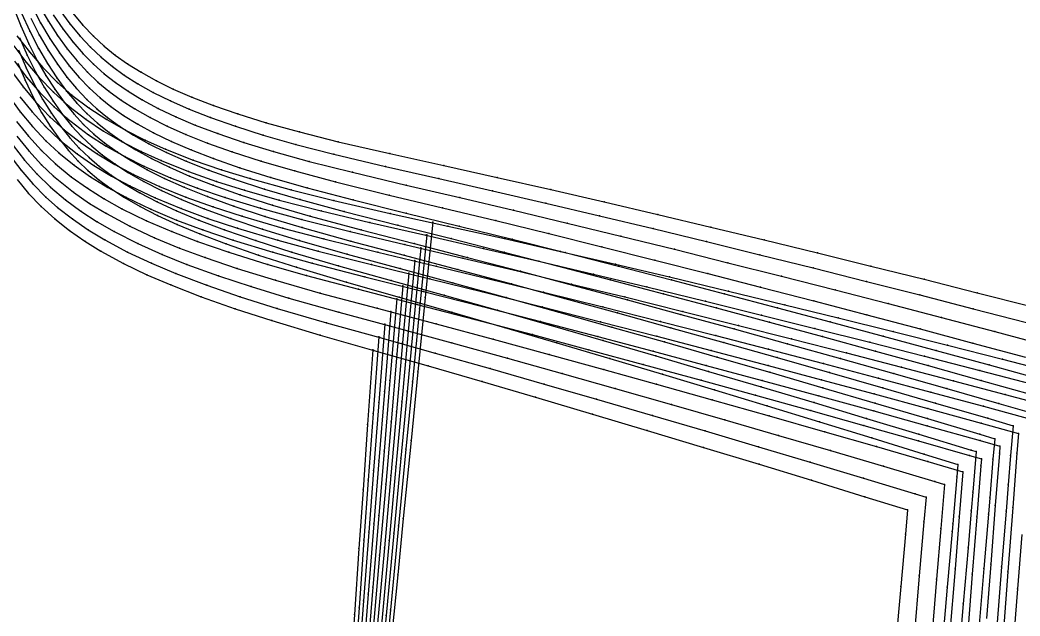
# Model space of a CAD drawing. Extents: x -2408 to 1029, y -526 to 2095.
# Drawn here: x 74.6 to 349.6, y 403.1 to 567 of the extents above; entities that cross this region are included whole.
import ezdxf

# ---------------------------------------------------------------- set-up
doc = ezdxf.new("R2010")
doc.units = 0

# ---------------------------------------------------------------- blocks, each defined once
blk = doc.blocks.new(' -30')
at = {"layer": '1'}
blk.add_lwpolyline([(-346.689194, 94.131463), (-344.700375, 89.417051), (-342.479266, 84.806244), (-340.157858, 80.571181), (-337.810276, 76.793827), (-335.284992, 73.211457), (-332.770756, 70.071375), (-330.092839, 67.134432), (-327.423609, 64.578204), (-324.427648, 62.071417), (-321.140023, 59.652097), (-317.385468, 57.203619), (-313.036759, 54.686399), (-308.291491, 52.237276), (-302.903868, 49.742718), (-296.657703, 47.134884), (-289.397763, 44.384762), (-280.534735, 41.31904), (-270.094326, 37.9894), (-256.303933, 33.89328), (-241.813016, 29.744297), (-227.324884, 25.604588), (-212.881843, 21.424954), (-198.425237, 17.174691), (-183.874553, 12.860242), (-169.434569, 8.554463), (-155.066224, 4.236786), (-140.645513, -0.13327), (-126.198711, -4.543928), (-111.795267, -8.970565), (-97.399398, -13.421808), (-88.141356, -16.297586), (-88.4348, -19.632827), (-89.576979, -32.614682), (-89.762009, -34.717655), (-91.104735, -49.978829), (-92.419985, -64.927735)], dxfattribs=at)
at = {"layer": '14'}
blk.add_lwpolyline([(-346.932749, 62.110837), (-343.728349, 58.294186), (-340.256893, 54.671709), (-336.528481, 51.291077), (-332.521971, 48.123477), (-328.283764, 45.170857), (-323.843345, 42.41814), (-317.659198, 39.032747), (-311.237876, 35.940191), (-304.649272, 33.104733), (-296.284769, 29.867512), (-286.909948, 26.573871), (-276.877036, 23.332868), (-263.532528, 19.336986), (-248.79876, 15.122326), (-233.814479, 10.82606), (-218.955663, 6.515586), (-204.365013, 2.23947), (-188.641266, -2.412398), (-173.620496, -6.895268), (-158.14324, -11.551712), (-142.805386, -16.202107), (-128.392065, -20.604529), (-113.699172, -25.126459), (-101.986914, -28.760262), (-101.987095, -28.762226), (-102.570606, -35.394403), (-103.839776, -49.81956), (-105.270182, -66.077292)], dxfattribs=at)
at = {"layer": '2'}
for p in [(-249.091949, 15.307263), (-88.141356, -16.297586), (-101.986914, -28.760262)]:
    blk.add_point(p, dxfattribs=at)
at = {"layer": '3'}
for p in [(-344.700375, 89.417051), (-342.479266, 84.806244), (-340.157858, 80.571181), (-337.810276, 76.793827), (-335.284992, 73.211457), (-332.770756, 70.071375), (-330.092839, 67.134432), (-327.423609, 64.578204), (-324.427648, 62.071417), (-343.728349, 58.294186), (-321.140023, 59.652097), (-317.385468, 57.203619), (-340.256893, 54.671709), (-313.036759, 54.686399), (-336.528481, 51.291077), (-308.291491, 52.237276), (-302.903868, 49.742718), (-332.521971, 48.123477), (-296.657703, 47.134884), (-328.283764, 45.170857), (-289.397763, 44.384762), (-323.843345, 42.41814), (-280.534735, 41.31904), (-317.659198, 39.032747), (-311.237876, 35.940191), (-270.094326, 37.9894), (-304.649272, 33.104733), (-256.303933, 33.89328), (-296.284769, 29.867512), (-241.813016, 29.744297), (-286.909948, 26.573871), (-227.324884, 25.604588), (-276.877036, 23.332868), (-263.532528, 19.336986), (-212.881843, 21.424954), (-198.425237, 17.174691), (-248.79876, 15.122326), (-183.874553, 12.860242), (-233.814479, 10.82606), (-169.434569, 8.554463), (-218.955663, 6.515586), (-155.066224, 4.236786), (-204.365013, 2.23947), (-188.641266, -2.412398), (-140.645513, -0.13327), (-250.517034, -5.301401), (-126.198711, -4.543928), (-173.620496, -6.895268), (-111.795267, -8.970565), (-158.14324, -11.551712), (-97.399398, -13.421808), (-142.805386, -16.202107), (-128.392065, -20.604529), (-88.4348, -19.632827), (-251.7552, -23.206977), (-113.699172, -25.126459), (-101.987095, -28.762226), (-89.576979, -32.614682), (-102.570606, -35.394403), (-89.762009, -34.717655), (-252.875217, -39.403948), (-103.839776, -49.81956), (-91.104735, -49.978829), (-254.129457, -57.541968)]:
    blk.add_point(p, dxfattribs=at)
at = {"layer": '4'}
for p in [(-101.987095, -28.762226), (-89.576979, -32.614682)]:
    blk.add_point(p, dxfattribs=at)
at = {"layer": '8'}
blk.add_lwpolyline([(-249.091949, 15.307263), (-250.517034, -5.301401), (-251.7552, -23.206977), (-252.875217, -39.403948), (-254.129457, -57.541968), (-255.491074, -77.232818), (-256.933227, -98.088314), (-258.429068, -119.720211), (-259.951754, -141.740336), (-261.474439, -163.760443), (-262.970281, -185.392358), (-264.412433, -206.247836), (-265.77405, -225.938686), (-267.028291, -244.076713), (-268.148308, -260.273691), (-269.386474, -278.179268), (-270.434573, -293.336208), (-270.811558, -298.787918)], dxfattribs=at)
blk = doc.blocks.new(' -31')
at = {"layer": '1'}
blk.add_lwpolyline([(-346.502733, 97.769422), (-344.398006, 92.850309), (-342.200239, 88.341027), (-339.917824, 84.21009), (-337.547293, 80.412807), (-334.990777, 76.797071), (-332.427198, 73.603243), (-329.84217, 70.765068), (-327.103361, 68.131399), (-324.233994, 65.718449), (-320.993117, 63.31719), (-317.328381, 60.911098), (-313.126542, 58.460137), (-308.364337, 55.986844), (-303.07149, 53.527165), (-296.919245, 50.955733), (-289.868552, 48.288784), (-281.27231, 45.327923), (-271.305752, 42.170332), (-258.473846, 38.398356), (-243.983015, 34.33094), (-229.459834, 30.291084), (-214.79712, 26.169848), (-200.303587, 22.024262), (-185.685218, 17.80036), (-171.209652, 13.592721), (-156.725294, 9.350868), (-142.267905, 5.081139), (-127.723742, 0.751691), (-113.284443, -3.578816), (-98.853887, -7.938514), (-84.533204, -12.295759), (-83.086996, -12.737172), (-84.045129, -23.911644), (-84.48555, -29.048142), (-85.353033, -39.165352), (-86.672151, -54.549824), (-87.969285, -69.677935)], dxfattribs=at)
at = {"layer": '14'}
blk.add_lwpolyline([(-348.921728, 68.729945), (-345.867782, 64.73664), (-342.551122, 60.913328), (-338.96131, 57.295663), (-335.752168, 54.458364), (-331.663581, 51.273472), (-327.340052, 48.30966), (-322.811814, 45.551205), (-316.508018, 42.165552), (-309.965754, 39.079783), (-303.256714, 36.256644), (-294.745062, 33.04027), (-285.569932, 29.89167), (-275.368494, 26.673572), (-261.802079, 22.713235), (-247.147746, 18.627522), (-231.915699, 14.368798), (-216.809343, 10.093272), (-201.971794, 5.848821), (-187.54622, 1.683335), (-172.175045, -2.794139), (-157.685526, -7.049333), (-142.999661, -11.394934), (-128.773434, -15.635477), (-114.127781, -20.033836), (-99.87118, -24.352372), (-96.906919, -25.25506), (-96.907082, -25.257027), (-97.490612, -32.062499), (-98.759781, -46.864458), (-100.190187, -63.546873)], dxfattribs=at)
at = {"layer": '2'}
for p in [(-247.440948, 18.812463), (-83.086996, -12.737172), (-96.906919, -25.25506)]:
    blk.add_point(p, dxfattribs=at)
at = {"layer": '3'}
for p in [(-344.398006, 92.850309), (-342.200239, 88.341027), (-339.917824, 84.21009), (-337.547293, 80.412807), (-334.990777, 76.797071), (-332.427198, 73.603243), (-329.84217, 70.765068), (-327.103361, 68.131399), (-345.867782, 64.73664), (-324.233994, 65.718449), (-320.993117, 63.31719), (-342.551122, 60.913328), (-317.328381, 60.911098), (-313.126542, 58.460137), (-338.96131, 57.295663), (-308.364337, 55.986844), (-335.752168, 54.458364), (-303.07149, 53.527165), (-331.663581, 51.273472), (-296.919245, 50.955733), (-327.340052, 48.30966), (-289.868552, 48.288784), (-322.811814, 45.551205), (-281.27231, 45.327923), (-316.508018, 42.165552), (-271.305752, 42.170332), (-309.965754, 39.079783), (-303.256714, 36.256644), (-258.473846, 38.398356), (-294.745062, 33.04027), (-243.983015, 34.33094), (-229.459834, 30.291084), (-285.569932, 29.89167), (-275.368494, 26.673572), (-214.79712, 26.169848), (-261.802079, 22.713235), (-200.303587, 22.024262), (-247.147746, 18.627522), (-185.685218, 17.80036), (-231.915699, 14.368798), (-171.209652, 13.592721), (-216.809343, 10.093272), (-156.725294, 9.350868), (-201.971794, 5.848821), (-142.267905, 5.081139), (-187.54622, 1.683335), (-127.723742, 0.751691), (-248.974359, -2.25617), (-172.175045, -2.794139), (-113.284443, -3.578816), (-157.685526, -7.049333), (-98.853887, -7.938514), (-142.999661, -11.394934), (-84.533204, -12.295759), (-128.773434, -15.635477), (-250.306644, -20.561388), (-114.127781, -20.033836), (-99.87118, -24.352372), (-84.045129, -23.911644), (-96.907082, -25.257027), (-84.48555, -29.048142), (-97.490612, -32.062499), (-251.511798, -37.119862), (-85.353033, -39.165352), (-98.759781, -46.864458), (-86.672151, -54.549824), (-252.861378, -55.662707)]:
    blk.add_point(p, dxfattribs=at)
at = {"layer": '4'}
for p in [(-96.907082, -25.257027), (-84.48555, -29.048142)]:
    blk.add_point(p, dxfattribs=at)
at = {"layer": '8'}
blk.add_lwpolyline([(-247.440948, 18.812463), (-248.974359, -2.25617), (-250.306644, -20.561388), (-251.511798, -37.119862), (-252.861378, -55.662707), (-254.326498, -75.793048), (-255.878275, -97.114022), (-257.487822, -119.228744), (-259.126252, -141.740322), (-260.220324, -156.772558), (-261.305836, -171.687183), (-262.899335, -193.581419), (-264.425436, -214.549616), (-265.855252, -234.194881), (-267.159901, -252.120389), (-268.310493, -267.929205), (-269.555052, -285.029088), (-270.549095, -298.686962), (-270.811558, -302.293129)], dxfattribs=at)
blk = doc.blocks.new(' -32')
at = {"layer": '1'}
blk.add_lwpolyline([(-346.243235, 101.204129), (-344.117199, 96.315201), (-341.860052, 91.753745), (-339.469137, 87.489428), (-337.014184, 83.621651), (-334.43757, 80.035884), (-331.827268, 76.832449), (-329.182381, 73.972747), (-326.388817, 71.329051), (-323.463903, 68.909692), (-320.031095, 66.414816), (-316.229863, 63.975742), (-312.015372, 61.574837), (-307.174391, 59.11769), (-301.653349, 56.614723), (-295.419919, 54.076737), (-288.138266, 51.397726), (-279.420165, 48.476766), (-269.225391, 45.337961), (-256.16816, 41.609574), (-241.542366, 37.615005), (-227.033814, 33.689425), (-212.35428, 29.667757), (-197.875898, 25.629594), (-183.338015, 21.532591), (-168.878781, 17.427253), (-154.31629, 13.256324), (-139.876272, 9.083673), (-125.32583, 4.845842), (-110.903876, 0.611153), (-96.499015, -3.658117), (-82.101447, -7.95839), (-78.031497, -9.179074), (-78.50238, -14.810662), (-79.394584, -25.481079), (-79.764401, -29.903954), (-81.016344, -44.87671), (-82.300844, -60.238827)], dxfattribs=at)
at = {"layer": '14'}
blk.add_lwpolyline([(-348.015802, 71.467831), (-344.864337, 67.460407), (-341.445033, 63.632438), (-337.747437, 60.020562), (-333.6186, 56.536549), (-329.370243, 53.41602), (-324.894483, 50.516782), (-320.222188, 47.822459), (-313.740093, 44.520485), (-307.036644, 41.514879), (-300.185016, 38.766828), (-291.523538, 35.634808), (-282.507163, 32.658355), (-272.151396, 29.507937), (-258.378946, 25.621389), (-244.506407, 21.865357), (-227.329321, 17.187331), (-212.016326, 12.957372), (-196.992248, 8.758548), (-182.401975, 4.638916), (-166.875569, 0.212875), (-152.262346, -3.99015), (-137.47972, -8.277221), (-123.198532, -12.452192), (-108.564632, -16.765432), (-94.517153, -20.944916), (-91.826916, -21.749861), (-91.827078, -21.751828), (-92.841531, -33.884253), (-94.006032, -47.811222), (-95.516425, -65.874928)], dxfattribs=at)
at = {"layer": '2'}
for p in [(-245.789948, 22.317662), (-78.031497, -9.179074), (-91.826916, -21.749861)]:
    blk.add_point(p, dxfattribs=at)
at = {"layer": '3'}
for p in [(-344.117199, 96.315201), (-341.860052, 91.753745), (-339.469137, 87.489428), (-337.014184, 83.621651), (-334.43757, 80.035884), (-331.827268, 76.832449), (-329.182381, 73.972747), (-326.388817, 71.329051), (-323.463903, 68.909692), (-344.864337, 67.460407), (-320.031095, 66.414816), (-341.445033, 63.632438), (-316.229863, 63.975742), (-312.015372, 61.574837), (-337.747437, 60.020562), (-307.174391, 59.11769), (-333.6186, 56.536549), (-301.653349, 56.614723), (-329.370243, 53.41602), (-295.419919, 54.076737), (-324.894483, 50.516782), (-288.138266, 51.397726), (-320.222188, 47.822459), (-279.420165, 48.476766), (-313.740093, 44.520485), (-269.225391, 45.337961), (-307.036644, 41.514879), (-256.16816, 41.609574), (-300.185016, 38.766828), (-241.542366, 37.615005), (-291.523538, 35.634808), (-227.033814, 33.689425), (-282.507163, 32.658355), (-272.151396, 29.507937), (-212.35428, 29.667757), (-258.378946, 25.621389), (-197.875898, 25.629594), (-244.506407, 21.865357), (-183.338015, 21.532591), (-227.329321, 17.187331), (-168.878781, 17.427253), (-212.016326, 12.957372), (-154.31629, 13.256324), (-196.992248, 8.758548), (-139.876272, 9.083673), (-182.401975, 4.638916), (-125.32583, 4.845842), (-247.431685, 0.789055), (-166.875569, 0.212875), (-110.903876, 0.611153), (-152.262346, -3.99015), (-96.499015, -3.658117), (-82.101447, -7.95839), (-137.47972, -8.277221), (-123.198532, -12.452192), (-78.50238, -14.810662), (-248.858088, -17.915799), (-108.564632, -16.765432), (-94.517153, -20.944916), (-91.827078, -21.751828), (-79.394584, -25.481079), (-79.764401, -29.903954), (-250.148379, -34.835779), (-92.841531, -33.884253), (-81.016344, -44.87671), (-94.006032, -47.811222), (-251.5933, -53.783461)]:
    blk.add_point(p, dxfattribs=at)
at = {"layer": '4'}
for p in [(-91.827078, -21.751828), (-79.394584, -25.481079)]:
    blk.add_point(p, dxfattribs=at)
at = {"layer": '8'}
blk.add_lwpolyline([(-245.789948, 22.317662), (-247.431685, 0.789055), (-248.858088, -17.915799), (-250.148379, -34.835779), (-251.5933, -53.783461), (-253.161923, -74.35329), (-254.823324, -96.139745), (-256.546576, -118.737277), (-257.7145, -134.052625), (-258.887006, -149.428053), (-260.054931, -164.7434), (-261.20911, -179.878509), (-262.340382, -194.713218), (-263.974293, -216.139193), (-265.505117, -236.213355), (-266.901932, -254.530213), (-268.133807, -270.684167), (-269.466287, -288.157381), (-270.530553, -302.113426), (-270.811558, -305.798321)], dxfattribs=at)
blk = doc.blocks.new(' -33')
at = {"layer": '1'}
blk.add_lwpolyline([(-348.038212, 109.921474), (-345.886914, 104.416204), (-343.685288, 99.464104), (-341.370615, 94.88312), (-338.997886, 90.732213), (-336.547851, 86.930032), (-333.941023, 83.348583), (-331.316687, 80.163987), (-328.62404, 77.282708), (-325.782373, 74.621467), (-322.855387, 72.224611), (-319.350102, 69.704192), (-315.405646, 67.207286), (-311.127886, 64.809073), (-306.352915, 62.423165), (-300.934149, 60.001118), (-294.560091, 57.443663), (-287.280275, 54.810277), (-278.653701, 51.97534), (-268.52378, 48.927502), (-255.097874, 45.190752), (-240.402587, 41.264643), (-225.690178, 37.359074), (-210.966546, 33.411282), (-196.277386, 29.415283), (-181.765565, 25.422611), (-167.097899, 21.349489), (-152.534915, 17.272514), (-137.884455, 13.137639), (-123.434689, 9.023382), (-108.803397, 4.821251), (-94.335764, 0.633618), (-79.912132, -3.565036), (-72.972422, -5.592347), (-73.642453, -13.804576), (-74.301767, -21.885448), (-74.894288, -29.14766), (-76.143204, -44.454995), (-77.389806, -59.733966)], dxfattribs=at)
at = {"layer": '14'}
blk.add_lwpolyline([(-346.969071, 74.040017), (-343.700395, 70.017847), (-340.157052, 66.187131), (-336.884935, 63.077274), (-331.391649, 58.621447), (-326.973651, 55.560766), (-322.335469, 52.722167), (-315.863632, 49.253399), (-309.132128, 46.108799), (-302.216245, 43.247991), (-295.191263, 40.630598), (-286.41091, 37.653309), (-275.859357, 34.386529), (-263.589266, 30.898786), (-247.844624, 26.691868), (-231.606976, 22.389242), (-215.964985, 18.185403), (-200.561603, 13.994565), (-185.540889, 9.863546), (-171.046884, 5.839156), (-155.735381, 1.549612), (-140.084991, -2.873449), (-124.736267, -7.248147), (-110.524373, -11.331748), (-96.436078, -15.413719), (-86.746922, -18.244661), (-86.747074, -18.24663), (-87.761537, -30.680289), (-88.926038, -44.952981), (-90.436432, -63.465113)], dxfattribs=at)
at = {"layer": '2'}
for p in [(-244.138947, 25.822864), (-72.972422, -5.592347), (-86.746922, -18.244661)]:
    blk.add_point(p, dxfattribs=at)
at = {"layer": '3'}
for p in [(-345.886914, 104.416204), (-343.685288, 99.464104), (-341.370615, 94.88312), (-338.997886, 90.732213), (-336.547851, 86.930032), (-333.941023, 83.348583), (-331.316687, 80.163987), (-328.62404, 77.282708), (-325.782373, 74.621467), (-322.855387, 72.224611), (-343.700395, 70.017847), (-319.350102, 69.704192), (-340.157052, 66.187131), (-315.405646, 67.207286), (-311.127886, 64.809073), (-336.884935, 63.077274), (-306.352915, 62.423165), (-331.391649, 58.621447), (-300.934149, 60.001118), (-326.973651, 55.560766), (-294.560091, 57.443663), (-322.335469, 52.722167), (-287.280275, 54.810277), (-278.653701, 51.97534), (-315.863632, 49.253399), (-268.52378, 48.927502), (-309.132128, 46.108799), (-255.097874, 45.190752), (-302.216245, 43.247991), (-240.402587, 41.264643), (-295.191263, 40.630598), (-286.41091, 37.653309), (-225.690178, 37.359074), (-275.859357, 34.386529), (-210.966546, 33.411282), (-263.589266, 30.898786), (-196.277386, 29.415283), (-247.844624, 26.691868), (-181.765565, 25.422611), (-231.606976, 22.389242), (-167.097899, 21.349489), (-215.964985, 18.185403), (-152.534915, 17.272514), (-200.561603, 13.994565), (-137.884455, 13.137639), (-185.540889, 9.863546), (-123.434689, 9.023382), (-171.046884, 5.839156), (-245.889011, 3.834284), (-108.803397, 4.821251), (-155.735381, 1.549612), (-94.335764, 0.633618), (-140.084991, -2.873449), (-79.912132, -3.565036), (-124.736267, -7.248147), (-110.524373, -11.331748), (-247.409532, -15.270209), (-96.436078, -15.413719), (-73.642453, -13.804576), (-86.747074, -18.24663), (-74.301767, -21.885448), (-74.894288, -29.14766), (-248.784961, -32.551696), (-87.761537, -30.680289), (-88.926038, -44.952981), (-76.143204, -44.454995), (-250.325221, -51.904208)]:
    blk.add_point(p, dxfattribs=at)
at = {"layer": '4'}
for p in [(-86.747074, -18.24663), (-74.301767, -21.885448)]:
    blk.add_point(p, dxfattribs=at)
at = {"layer": '8'}
blk.add_lwpolyline([(-244.138947, 25.822864), (-245.889011, 3.834284), (-247.409532, -15.270209), (-248.784961, -32.551696), (-250.325221, -51.904208), (-251.997346, -72.913517), (-253.768371, -95.165453), (-254.987718, -110.485866), (-256.226601, -126.051733), (-257.475252, -141.740326), (-258.723902, -157.42892), (-259.962785, -172.994787), (-261.182132, -188.3152), (-262.372177, -203.26745), (-264.080931, -224.736985), (-265.668809, -244.687776), (-267.102846, -262.705647), (-268.350071, -278.376337), (-269.665469, -294.903566), (-270.811558, -309.303532)], dxfattribs=at)
blk = doc.blocks.new(' -34')
at = {"layer": '1'}
for points in [[(-345.650924, 107.910726), (-343.380868, 102.878744), (-341.008348, 98.251273), (-338.538317, 93.994399), (-335.984893, 90.097617), (-333.282861, 86.453698), (-330.499376, 83.149176), (-327.713322, 80.243512), (-324.774262, 77.567901), (-321.702314, 75.127813), (-318.274124, 72.730557), (-314.289165, 70.268748), (-309.906378, 67.871087), (-305.027754, 65.493907), (-299.484168, 63.080542), (-292.995717, 60.548383), (-285.555726, 57.934302), (-276.618749, 55.081393), (-266.27483, 52.059859), (-252.31677, 48.285603), (-237.741809, 44.4966), (-222.983528, 40.684991), (-208.46892, 36.885502), (-193.737045, 32.967714), (-179.020902, 29.009304), (-164.310261, 25.014045), (-149.703465, 21.011055), (-135.010578, 16.950612), (-120.449492, 12.894544), (-105.774553, 8.769858), (-91.232749, 4.641605), (-76.868019, 0.532126), (-67.915287, -2.042958)], [(-70.578881, -35.480094), (-71.772223, -50.460561), (-72.976516, -65.578514)]]:
    blk.add_lwpolyline(points, dxfattribs=at)
at = {"layer": '14'}
blk.add_lwpolyline([(-347.04109, 78.090357), (-343.755186, 73.997521), (-340.192212, 70.094188), (-336.341587, 66.419344), (-332.005804, 62.85593), (-327.584224, 59.703562), (-322.928981, 56.784999), (-318.072587, 54.082525), (-311.34074, 50.784775), (-304.38623, 47.797739), (-297.28617, 45.079452), (-288.711379, 42.122635), (-277.974996, 38.76977), (-267.27806, 35.715388), (-253.052504, 31.936357), (-236.864136, 27.768375), (-220.914293, 23.612125), (-205.139865, 19.443975), (-189.685352, 15.310336), (-174.695303, 11.257632), (-158.760181, 6.905999), (-143.775119, 2.775258), (-128.625429, -1.437448), (-113.993193, -5.540853), (-98.991595, -9.784448), (-84.916995, -13.80505), (-81.666918, -14.739461), (-81.66707, -14.741431), (-81.817705, -16.632351), (-82.936447, -30.676345), (-84.193908, -46.461724), (-85.356426, -61.055266)], dxfattribs=at)
at = {"layer": '2'}
for p in [(-242.487946, 29.328063), (-81.666918, -14.739461)]:
    blk.add_point(p, dxfattribs=at)
at = {"layer": '3'}
for p in [(-343.380868, 102.878744), (-341.008348, 98.251273), (-338.538317, 93.994399), (-335.984893, 90.097617), (-333.282861, 86.453698), (-330.499376, 83.149176), (-327.713322, 80.243512), (-324.774262, 77.567901), (-321.702314, 75.127813), (-343.755186, 73.997521), (-318.274124, 72.730557), (-340.192212, 70.094188), (-314.289165, 70.268748), (-336.341587, 66.419344), (-309.906378, 67.871087), (-305.027754, 65.493907), (-332.005804, 62.85593), (-299.484168, 63.080542), (-292.995717, 60.548383), (-327.584224, 59.703562), (-285.555726, 57.934302), (-322.928981, 56.784999), (-276.618749, 55.081393), (-318.072587, 54.082525), (-311.34074, 50.784775), (-266.27483, 52.059859), (-304.38623, 47.797739), (-252.31677, 48.285603), (-297.28617, 45.079452), (-237.741809, 44.4966), (-288.711379, 42.122635), (-277.974996, 38.76977), (-222.983528, 40.684991), (-208.46892, 36.885502), (-267.27806, 35.715388), (-253.052504, 31.936357), (-193.737045, 32.967714), (-236.864136, 27.768375), (-179.020902, 29.009304), (-164.310261, 25.014045), (-220.914293, 23.612125), (-205.139865, 19.443975), (-149.703465, 21.011055), (-135.010578, 16.950612), (-189.685352, 15.310336), (-174.695303, 11.257632), (-120.449492, 12.894544), (-105.774553, 8.769858), (-244.346337, 6.879511), (-158.760181, 6.905999), (-143.775119, 2.775258), (-91.232749, 4.641605), (-76.868019, 0.532126), (-128.625429, -1.437448), (-113.993193, -5.540853), (-98.991595, -9.784448), (-245.960977, -12.624626), (-84.916995, -13.80505), (-81.66707, -14.741431), (-81.817705, -16.632351), (-247.421543, -30.267621), (-82.936447, -30.676345), (-84.193908, -46.461724), (-249.057143, -50.024955), (-71.772223, -50.460561)]:
    blk.add_point(p, dxfattribs=at)
at = {"layer": '4'}
blk.add_point((-81.66707, -14.741431), dxfattribs=at)
at = {"layer": '8'}
blk.add_lwpolyline([(-242.487946, 29.328063), (-244.346337, 6.879511), (-245.960977, -12.624626), (-247.421543, -30.267621), (-249.057143, -50.024955), (-250.83277, -71.473753), (-252.71342, -94.191172), (-254.008244, -109.832075), (-255.323811, -125.723547), (-256.649752, -141.740332), (-257.975693, -157.757118), (-259.29126, -173.64859), (-260.586084, -189.289493), (-261.84979, -204.554513), (-263.072007, -219.318355), (-264.80485, -240.25033), (-266.385993, -259.349846), (-267.780435, -276.194096), (-268.953167, -290.36018), (-270.11142, -304.351371), (-270.811558, -312.808723)], dxfattribs=at)
blk = doc.blocks.new(' -35')
at = {"layer": '1'}
blk.add_lwpolyline([(-343.158275, 106.454284), (-340.793218, 101.884525), (-338.358351, 97.706012), (-335.808751, 93.818606), (-333.194435, 90.280002), (-330.55343, 87.108852), (-327.745375, 84.131009), (-324.975724, 81.551862), (-322.015436, 79.13469), (-318.717362, 76.765161), (-314.916579, 74.351986), (-310.668805, 71.96437), (-305.821035, 69.546173), (-300.430838, 67.152381), (-294.211891, 64.68394), (-287.208173, 62.185684), (-278.888402, 59.49868), (-269.051355, 56.600788), (-256.92309, 53.315789), (-242.223637, 49.550808), (-227.555304, 45.85832), (-212.968094, 42.160316), (-198.32121, 38.381727), (-183.730328, 34.565481), (-169.106598, 30.6989), (-154.573557, 26.81862), (-139.968004, 22.883812), (-125.387183, 18.92225), (-110.799026, 14.923418), (-96.344644, 10.920869), (-81.752046, 6.842978), (-67.285735, 2.772112)], dxfattribs=at)
at = {"layer": '14'}
blk.add_lwpolyline([(-349.192997, 85.038569), (-346.072297, 80.771819), (-342.679297, 76.665361), (-339.00336, 72.759293), (-335.437443, 69.442327), (-331.201454, 66.018252), (-326.695625, 62.852454), (-321.953247, 59.926538), (-317.007616, 57.222113), (-310.154819, 53.928967), (-303.078807, 50.953299), (-295.858496, 48.251511), (-287.485178, 45.428379), (-276.5775, 42.098878), (-265.711902, 39.073042), (-251.264076, 35.33505), (-235.130312, 31.287493), (-218.932352, 27.170162), (-202.910729, 23.036436), (-187.210452, 18.93242), (-171.976544, 14.90422), (-157.353979, 10.99793), (-142.000095, 6.856674), (-126.426732, 2.616346), (-111.311847, -1.537025), (-96.596089, -5.617608), (-82.062385, -9.688133), (-76.586919, -11.234261), (-76.587071, -11.236234), (-76.737706, -13.17192), (-77.85645, -27.548072), (-79.11391, -43.706769), (-80.27643, -58.64546)], dxfattribs=at)
at = {"layer": '2'}
for p in [(-240.836945, 32.833264), (-76.586919, -11.234261)]:
    blk.add_point(p, dxfattribs=at)
at = {"layer": '3'}
for p in [(-340.793218, 101.884525), (-338.358351, 97.706012), (-335.808751, 93.818606), (-333.194435, 90.280002), (-330.55343, 87.108852), (-327.745375, 84.131009), (-346.072297, 80.771819), (-324.975724, 81.551862), (-322.015436, 79.13469), (-342.679297, 76.665361), (-318.717362, 76.765161), (-314.916579, 74.351986), (-339.00336, 72.759293), (-310.668805, 71.96437), (-335.437443, 69.442327), (-305.821035, 69.546173), (-331.201454, 66.018252), (-300.430838, 67.152381), (-294.211891, 64.68394), (-326.695625, 62.852454), (-287.208173, 62.185684), (-321.953247, 59.926538), (-278.888402, 59.49868), (-317.007616, 57.222113), (-269.051355, 56.600788), (-310.154819, 53.928967), (-256.92309, 53.315789), (-303.078807, 50.953299), (-242.223637, 49.550808), (-295.858496, 48.251511), (-287.485178, 45.428379), (-227.555304, 45.85832), (-276.5775, 42.098878), (-212.968094, 42.160316), (-265.711902, 39.073042), (-198.32121, 38.381727), (-251.264076, 35.33505), (-183.730328, 34.565481), (-235.130312, 31.287493), (-169.106598, 30.6989), (-218.932352, 27.170162), (-154.573557, 26.81862), (-202.910729, 23.036436), (-139.968004, 22.883812), (-187.210452, 18.93242), (-125.387183, 18.92225), (-242.44851, 14.061596), (-171.976544, 14.90422), (-110.799026, 14.923418), (-157.353979, 10.99793), (-96.344644, 10.920869), (-142.000095, 6.856674), (-81.752046, 6.842978), (-126.426732, 2.616346), (-111.311847, -1.537025), (-244.044753, -4.531601), (-96.596089, -5.617608), (-82.062385, -9.688133), (-76.737706, -13.17192), (-76.587071, -11.236234), (-245.520477, -21.720981), (-77.85645, -27.548072), (-247.193789, -41.211876), (-79.11391, -43.706769)]:
    blk.add_point(p, dxfattribs=at)
at = {"layer": '4'}
blk.add_point((-76.587071, -11.236234), dxfattribs=at)
at = {"layer": '8'}
blk.add_lwpolyline([(-240.836945, 32.833264), (-242.44851, 14.061596), (-244.044753, -4.531601), (-245.520477, -21.720981), (-247.193789, -41.211876), (-249.027639, -62.572738), (-250.984981, -85.37205), (-252.340186, -101.157612), (-253.722836, -117.262846), (-255.121949, -133.559853), (-256.526553, -149.92081), (-257.925666, -166.217818), (-259.308315, -182.323052), (-260.663519, -198.108596), (-261.980308, -213.446678), (-263.247697, -228.209348), (-265.032149, -248.994827), (-266.643717, -267.766516), (-268.045345, -284.092825), (-269.523585, -301.311504), (-270.725571, -315.31235), (-270.811558, -316.313934)], dxfattribs=at)
blk = doc.blocks.new(' -36')
at = {"layer": '1'}
blk.add_lwpolyline([(-342.860487, 109.878447), (-340.430182, 105.24232), (-337.887887, 100.944687), (-335.254854, 96.994944), (-332.566058, 93.41766), (-329.841287, 90.205706), (-326.953292, 87.203462), (-324.093569, 84.598898), (-321.115266, 82.220718), (-317.611981, 79.762494), (-313.734779, 77.364058), (-309.41056, 74.99608), (-304.467502, 72.594162), (-299.03874, 70.245934), (-292.86608, 67.856535), (-285.65001, 65.348108), (-277.080735, 62.65591), (-267.130788, 59.809434), (-254.496946, 56.489606), (-239.931866, 52.862482), (-225.334031, 49.284329), (-210.737095, 45.671417), (-196.162315, 41.996866), (-181.488905, 38.244966), (-166.937068, 34.481712), (-152.306691, 30.659182), (-137.773172, 26.825451), (-123.241089, 22.956723), (-108.725388, 19.056151), (-94.088406, 15.084067), (-79.591954, 11.112604), (-65.104042, 7.109947)], dxfattribs=at)
at = {"layer": '14'}
blk.add_lwpolyline([(-346.197911, 84.873869), (-342.791089, 80.694094), (-339.099067, 76.712056), (-335.11118, 72.968997), (-330.396833, 69.180954), (-325.806533, 66.002149), (-320.976825, 63.069347), (-315.941796, 60.363474), (-308.967903, 57.075647), (-301.770293, 54.112069), (-294.429749, 51.427512), (-286.258987, 48.734133), (-275.179786, 45.428983), (-264.145379, 42.432679), (-249.475119, 38.736865), (-233.396428, 34.806905), (-218.771531, 31.184066), (-202.475857, 27.08508), (-186.486874, 23.005595), (-170.950133, 18.991491), (-156.011115, 15.088627), (-140.29027, 10.938382), (-125.686618, 7.045023), (-111.151204, 3.13413), (-96.390526, -0.874408), (-81.735465, -4.894352), (-71.506915, -7.729061), (-71.507068, -7.731034), (-71.91676, -13.117361), (-73.056221, -28.098031), (-74.402316, -45.795346), (-75.619963, -61.803946)], dxfattribs=at)
at = {"layer": '2'}
for p in [(-239.185944, 36.338463), (-71.506915, -7.729061)]:
    blk.add_point(p, dxfattribs=at)
at = {"layer": '3'}
for p in [(-340.430182, 105.24232), (-337.887887, 100.944687), (-335.254854, 96.994944), (-332.566058, 93.41766), (-329.841287, 90.205706), (-326.953292, 87.203462), (-324.093569, 84.598898), (-342.791089, 80.694094), (-321.115266, 82.220718), (-317.611981, 79.762494), (-313.734779, 77.364058), (-339.099067, 76.712056), (-309.41056, 74.99608), (-335.11118, 72.968997), (-304.467502, 72.594162), (-330.396833, 69.180954), (-299.03874, 70.245934), (-292.86608, 67.856535), (-325.806533, 66.002149), (-285.65001, 65.348108), (-320.976825, 63.069347), (-277.080735, 62.65591), (-315.941796, 60.363474), (-267.130788, 59.809434), (-308.967903, 57.075647), (-254.496946, 56.489606), (-301.770293, 54.112069), (-239.931866, 52.862482), (-294.429749, 51.427512), (-286.258987, 48.734133), (-225.334031, 49.284329), (-275.179786, 45.428983), (-210.737095, 45.671417), (-264.145379, 42.432679), (-196.162315, 41.996866), (-249.475119, 38.736865), (-181.488905, 38.244966), (-233.396428, 34.806905), (-166.937068, 34.481712), (-218.771531, 31.184066), (-152.306691, 30.659182), (-202.475857, 27.08508), (-137.773172, 26.825451), (-186.486874, 23.005595), (-123.241089, 22.956723), (-240.886274, 17.189884), (-170.950133, 18.991491), (-108.725388, 19.056151), (-156.011115, 15.088627), (-94.088406, 15.084067), (-79.591954, 11.112604), (-140.29027, 10.938382), (-125.686618, 7.045023), (-111.151204, 3.13413), (-242.570439, -1.77664), (-96.390526, -0.874408), (-81.735465, -4.894352), (-71.507068, -7.731034), (-71.91676, -13.117361), (-244.127446, -19.311158), (-73.056221, -28.098031), (-245.892923, -39.193402), (-74.402316, -45.795346)]:
    blk.add_point(p, dxfattribs=at)
at = {"layer": '4'}
blk.add_point((-71.507068, -7.731034), dxfattribs=at)
at = {"layer": '8'}
blk.add_lwpolyline([(-239.185944, 36.338463), (-240.886274, 17.189884), (-242.570439, -1.77664), (-244.127446, -19.311158), (-245.892923, -39.193402), (-247.827782, -60.983167), (-249.192486, -76.352029), (-250.603517, -92.242608), (-252.049292, -108.524472), (-253.51823, -125.067175), (-254.99875, -141.740326), (-256.479271, -158.413477), (-257.94821, -174.956199), (-259.393985, -191.238064), (-260.805016, -207.128642), (-262.169719, -222.497487), (-263.476516, -237.214223), (-265.302798, -257.781224), (-266.933636, -276.147211), (-268.329949, -291.872041), (-269.759317, -307.96913), (-270.811558, -319.819126)], dxfattribs=at)
blk = doc.blocks.new(' -37')
at = {"layer": '1'}
blk.add_lwpolyline([(-340.896814, 110.097379), (-338.406639, 105.770072), (-335.794222, 101.729628), (-333.109007, 98.037618), (-330.408668, 94.738505), (-327.537753, 91.634749), (-324.693931, 88.92924), (-321.658172, 86.401123), (-318.260182, 83.928605), (-314.568479, 81.56305), (-310.290499, 79.141885), (-305.655773, 76.818247), (-300.458629, 74.498825), (-294.557232, 72.149041), (-287.734739, 69.717496), (-279.740091, 67.153206), (-270.551652, 64.478663), (-259.300503, 61.48948), (-244.530096, 57.836172), (-229.941599, 54.343654), (-215.260782, 50.823853), (-200.68768, 47.265406), (-186.072197, 43.637074), (-171.524893, 39.975202), (-156.957783, 36.266756), (-142.429227, 32.531155), (-127.74954, 28.718649), (-113.239329, 24.912365), (-98.558163, 21.023421), (-84.067001, 17.145283), (-69.550435, 13.216191)], dxfattribs=at)
at = {"layer": '14'}
blk.add_lwpolyline([(-348.4769, 91.936871), (-345.244012, 87.576971), (-341.730837, 83.383314), (-337.926692, 79.398299), (-333.989939, 75.807388), (-329.592009, 72.34402), (-324.917023, 69.152627), (-319.999819, 66.213413), (-314.875239, 63.506587), (-307.780105, 60.224775), (-300.460839, 57.274007), (-293.000034, 54.607372), (-285.032808, 52.039882), (-273.781931, 48.760067), (-262.578552, 45.794245), (-247.685713, 42.14172), (-231.662537, 38.326615), (-216.816904, 34.739688), (-202.099451, 31.127804), (-185.823284, 27.074584), (-169.985221, 23.076123), (-154.731302, 19.178131), (-140.207566, 15.426318), (-125.104096, 11.484677), (-109.978789, 7.497321), (-95.561064, 3.658999), (-81.108726, -0.227481), (-66.426916, -4.223861)], dxfattribs=at)
at = {"layer": '2'}
blk.add_point((-237.534943, 39.843662), dxfattribs=at)
at = {"layer": '3'}
for p in [(-338.406639, 105.770072), (-335.794222, 101.729628), (-333.109007, 98.037618), (-330.408668, 94.738505), (-327.537753, 91.634749), (-324.693931, 88.92924), (-345.244012, 87.576971), (-321.658172, 86.401123), (-341.730837, 83.383314), (-318.260182, 83.928605), (-314.568479, 81.56305), (-337.926692, 79.398299), (-310.290499, 79.141885), (-333.989939, 75.807388), (-305.655773, 76.818247), (-300.458629, 74.498825), (-329.592009, 72.34402), (-294.557232, 72.149041), (-324.917023, 69.152627), (-287.734739, 69.717496), (-319.999819, 66.213413), (-279.740091, 67.153206), (-314.875239, 63.506587), (-270.551652, 64.478663), (-259.300503, 61.48948), (-307.780105, 60.224775), (-244.530096, 57.836172), (-300.460839, 57.274007), (-293.000034, 54.607372), (-229.941599, 54.343654), (-285.032808, 52.039882), (-215.260782, 50.823853), (-273.781931, 48.760067), (-200.68768, 47.265406), (-262.578552, 45.794245), (-247.685713, 42.14172), (-186.072197, 43.637074), (-171.524893, 39.975202), (-231.662537, 38.326615), (-156.957783, 36.266756), (-216.816904, 34.739688), (-202.099451, 31.127804), (-142.429227, 32.531155), (-127.74954, 28.718649), (-185.823284, 27.074584), (-113.239329, 24.912365), (-169.985221, 23.076123), (-239.324038, 20.318172), (-98.558163, 21.023421), (-154.731302, 19.178131), (-84.067001, 17.145283), (-140.207566, 15.426318), (-125.104096, 11.484677), (-109.978789, 7.497321), (-95.561064, 3.658999), (-241.096123, 0.978325), (-81.108726, -0.227481), (-242.734414, -16.90134), (-244.592057, -37.174927)]:
    blk.add_point(p, dxfattribs=at)
at = {"layer": '8'}
blk.add_lwpolyline([(-237.534943, 39.843662), (-239.324038, 20.318172), (-241.096123, 0.978325), (-242.734414, -16.90134), (-244.592057, -37.174927), (-246.627924, -59.393589), (-248.063873, -75.06497), (-249.548565, -91.268317), (-251.069817, -107.870671), (-252.61544, -124.738998), (-254.173251, -141.74034), (-255.731061, -158.741664), (-257.276686, -175.610009), (-258.797936, -192.212344), (-260.282628, -208.415692), (-261.718578, -224.087089), (-263.093594, -239.093472), (-265.015213, -260.06528), (-266.731193, -278.792807), (-268.200398, -294.827138), (-269.704386, -311.241078), (-270.811558, -323.324318)], dxfattribs=at)
blk = doc.blocks.new(' -38')
at = {"layer": '1'}
blk.add_lwpolyline([(-336.965052, 107.452326), (-334.328306, 103.603195), (-331.539488, 99.982217), (-328.704624, 96.720709), (-325.894622, 93.860514), (-322.945628, 91.219404), (-319.841406, 88.788064), (-316.355064, 86.389407), (-312.529014, 84.064497), (-308.090701, 81.678285), (-303.274358, 79.383775), (-297.904159, 77.104972), (-291.668799, 74.744396), (-284.550266, 72.329073), (-276.389334, 69.83475), (-266.554078, 67.107826), (-254.664702, 64.092664), (-239.873245, 60.58421), (-225.145564, 57.15018), (-210.351778, 53.668452), (-195.629429, 50.143338), (-180.861923, 46.547666), (-166.125677, 42.911833), (-151.379814, 39.229606), (-136.625186, 35.501857), (-121.89897, 31.741564), (-107.325021, 27.984244), (-92.617723, 24.150712), (-78.011403, 20.295845), (-63.354442, 16.388885)], dxfattribs=at)
at = {"layer": '14'}
blk.add_lwpolyline([(-347.614902, 94.669743), (-344.280824, 90.287566), (-340.660747, 86.081563), (-336.743978, 82.0953), (-333.266174, 78.989909), (-327.229736, 74.409617), (-322.384239, 71.29446), (-317.305607, 68.430859), (-312.029459, 65.798309), (-304.748918, 62.612215), (-297.264989, 59.751816), (-289.662133, 57.168516), (-279.992336, 54.218794), (-268.588333, 51.083989), (-255.338544, 47.775452), (-240.233964, 44.238058), (-224.27004, 40.520666), (-209.239946, 36.955451), (-194.377554, 33.372891), (-179.785813, 29.805027), (-163.821793, 25.848637), (-148.477191, 21.997016), (-133.898604, 18.295788), (-118.776842, 14.415176), (-103.684148, 10.50068), (-89.366108, 6.748489), (-75.134377, 2.979116), (-61.346917, -0.718661)], dxfattribs=at)
at = {"layer": '2'}
blk.add_point((-235.883961, 43.348861), dxfattribs=at)
at = {"layer": '3'}
for p in [(-334.328306, 103.603195), (-331.539488, 99.982217), (-328.704624, 96.720709), (-325.894622, 93.860514), (-322.945628, 91.219404), (-344.280824, 90.287566), (-319.841406, 88.788064), (-340.660747, 86.081563), (-316.355064, 86.389407), (-312.529014, 84.064497), (-336.743978, 82.0953), (-308.090701, 81.678285), (-333.266174, 78.989909), (-303.274358, 79.383775), (-297.904159, 77.104972), (-327.229736, 74.409617), (-291.668799, 74.744396), (-284.550266, 72.329073), (-322.384239, 71.29446), (-276.389334, 69.83475), (-317.305607, 68.430859), (-266.554078, 67.107826), (-312.029459, 65.798309), (-254.664702, 64.092664), (-304.748918, 62.612215), (-239.873245, 60.58421), (-297.264989, 59.751816), (-289.662133, 57.168516), (-225.145564, 57.15018), (-279.992336, 54.218794), (-210.351778, 53.668452), (-268.588333, 51.083989), (-195.629429, 50.143338), (-255.338544, 47.775452), (-240.233964, 44.238058), (-180.861923, 46.547666), (-166.125677, 42.911833), (-224.27004, 40.520666), (-151.379814, 39.229606), (-209.239946, 36.955451), (-194.377554, 33.372891), (-136.625186, 35.501857), (-121.89897, 31.741564), (-179.785813, 29.805027), (-107.325021, 27.984244), (-163.821793, 25.848637), (-237.76182, 23.446463), (-92.617723, 24.150712), (-148.477191, 21.997016), (-78.011403, 20.295845), (-133.898604, 18.295788), (-118.776842, 14.415176), (-103.684148, 10.50068), (-89.366108, 6.748489), (-239.621825, 3.733288), (-75.134377, 2.979116), (-241.341398, -14.491513), (-243.291205, -35.156448), (-245.42808, -57.804012)]:
    blk.add_point(p, dxfattribs=at)
at = {"layer": '8'}
blk.add_lwpolyline([(-235.883961, 43.348861), (-237.76182, 23.446463), (-239.621825, 3.733288), (-241.341398, -14.491513), (-243.291205, -35.156448), (-245.42808, -57.804012), (-246.935271, -73.777896), (-248.493625, -90.294034), (-250.090352, -107.216863), (-251.71266, -124.410817), (-253.347759, -141.740336), (-254.982859, -159.069854), (-256.605167, -176.263809), (-258.201892, -193.186618), (-259.760248, -209.702775), (-261.267437, -225.676642), (-262.710675, -240.972727), (-264.727634, -262.349369), (-266.528748, -281.438381), (-268.070848, -297.782258), (-269.649455, -314.513036), (-270.811558, -326.829529)], dxfattribs=at)
blk = doc.blocks.new(' -39')
at = {"layer": '1'}
blk.add_lwpolyline([(-335.145837, 108.697309), (-332.36415, 104.925296), (-329.546503, 101.530256), (-326.733936, 98.522654), (-323.776789, 95.730468), (-320.691905, 93.182791), (-317.440035, 90.829461), (-313.656144, 88.418235), (-309.488883, 86.074659), (-304.754497, 83.72019), (-299.541325, 81.424029), (-293.681255, 79.128462), (-286.880243, 76.744361), (-279.197137, 74.323608), (-270.230675, 71.775522), (-259.75065, 69.0726), (-245.541569, 65.707168), (-230.880148, 62.370351), (-216.1551, 59.019978), (-201.461765, 55.620229), (-186.763524, 52.149895), (-171.963933, 48.60245), (-157.288296, 45.03898), (-142.637506, 41.436037), (-127.982389, 37.788772), (-113.253242, 34.083062), (-98.617126, 30.360393), (-83.933131, 26.58198), (-69.318028, 22.777603)], dxfattribs=at)
at = {"layer": '14'}
blk.add_lwpolyline([(-347.826805, 98.910187), (-344.485832, 94.454926), (-340.856761, 90.171034), (-336.928889, 86.103251), (-332.691513, 82.296318), (-327.981639, 78.67124), (-323.136703, 75.455913), (-318.043999, 72.505229), (-312.739924, 69.79796), (-307.26088, 67.312873), (-299.746218, 64.308345), (-292.071507, 61.610747), (-284.32299, 59.169743), (-274.843761, 56.458817), (-263.286522, 53.461386), (-249.85323, 50.269786), (-234.530841, 46.802513), (-218.630308, 43.176741), (-203.412166, 39.638311), (-188.38866, 36.085857), (-173.663114, 32.551397), (-157.581743, 28.63652), (-142.155413, 24.830539), (-127.531294, 21.179057), (-112.402069, 17.358504), (-97.354511, 13.515857), (-82.08159, 9.571298), (-67.642121, 5.797392)], dxfattribs=at)
at = {"layer": '2'}
blk.add_point((-234.23296, 46.854062), dxfattribs=at)
at = {"layer": '3'}
for p in [(-332.36415, 104.925296), (-329.546503, 101.530256), (-326.733936, 98.522654), (-344.485832, 94.454926), (-323.776789, 95.730468), (-320.691905, 93.182791), (-317.440035, 90.829461), (-340.856761, 90.171034), (-313.656144, 88.418235), (-336.928889, 86.103251), (-309.488883, 86.074659), (-304.754497, 83.72019), (-332.691513, 82.296318), (-299.541325, 81.424029), (-327.981639, 78.67124), (-293.681255, 79.128462), (-323.136703, 75.455913), (-286.880243, 76.744361), (-279.197137, 74.323608), (-318.043999, 72.505229), (-270.230675, 71.775522), (-312.739924, 69.79796), (-259.75065, 69.0726), (-307.26088, 67.312873), (-299.746218, 64.308345), (-245.541569, 65.707168), (-292.071507, 61.610747), (-230.880148, 62.370351), (-284.32299, 59.169743), (-216.1551, 59.019978), (-274.843761, 56.458817), (-201.461765, 55.620229), (-263.286522, 53.461386), (-249.85323, 50.269786), (-186.763524, 52.149895), (-234.530841, 46.802513), (-171.963933, 48.60245), (-157.288296, 45.03898), (-218.630308, 43.176741), (-142.637506, 41.436037), (-203.412166, 39.638311), (-188.38866, 36.085857), (-127.982389, 37.788772), (-113.253242, 34.083062), (-173.663114, 32.551397), (-98.617126, 30.360393), (-157.581743, 28.63652), (-236.199584, 26.574754), (-142.155413, 24.830539), (-83.933131, 26.58198), (-127.531294, 21.179057), (-112.402069, 17.358504), (-97.354511, 13.515857), (-82.08159, 9.571298), (-238.14751, 6.488257), (-239.948365, -12.081686), (-241.99034, -33.137981), (-244.228223, -56.214438)]:
    blk.add_point(p, dxfattribs=at)
at = {"layer": '8'}
blk.add_lwpolyline([(-234.23296, 46.854062), (-236.199584, 26.574754), (-238.14751, 6.488257), (-239.948365, -12.081686), (-241.99034, -33.137981), (-244.228223, -56.214438), (-245.806656, -72.490819), (-247.438672, -89.31974), (-249.110875, -106.563053), (-250.809869, -124.082627), (-252.522258, -141.740333), (-254.234648, -159.398038), (-255.933641, -176.917613), (-257.605844, -194.160926), (-259.237861, -210.989847), (-260.816295, -227.266246), (-262.327753, -242.85199), (-263.758834, -257.60892), (-265.725459, -277.888233), (-267.435895, -295.525797), (-268.844932, -310.055421), (-270.176667, -323.787917), (-270.811558, -330.33474)], dxfattribs=at)
blk = doc.blocks.new(' -40')
at = {"layer": '1'}
blk.add_lwpolyline([(-331.700447, 107.995652), (-328.814033, 104.583782), (-325.935583, 101.566894), (-322.914436, 98.774291), (-319.91072, 96.341055), (-316.51867, 93.930559), (-312.792773, 91.598663), (-308.548794, 89.252191), (-303.964251, 87.007251), (-298.817886, 84.768601), (-292.867267, 82.468363), (-286.158823, 80.154337), (-278.357714, 77.741821), (-269.222145, 75.199006), (-258.585083, 72.512747), (-244.413987, 69.230524), (-229.565899, 65.940309), (-214.868119, 62.688927), (-200.141468, 59.370344), (-185.472887, 55.9867), (-170.715241, 52.526928), (-156.069064, 49.048412), (-141.405791, 45.518613), (-126.780754, 41.952122), (-112.065416, 38.32214), (-97.459668, 34.677443), (-82.862198, 30.987694), (-68.278809, 27.254585)], dxfattribs=at)
at = {"layer": '14'}
blk.add_lwpolyline([(-346.981143, 101.664106), (-343.539791, 97.186075), (-339.80472, 92.889307), (-335.765215, 88.819712), (-331.818657, 85.354963), (-327.176162, 81.835379), (-322.245978, 78.608692), (-317.065295, 75.652942), (-311.671293, 72.946163), (-306.101162, 70.466392), (-298.464579, 67.475178), (-290.669092, 64.79641), (-282.802835, 62.378021), (-271.544088, 59.265903), (-259.825256, 56.350358), (-244.2585, 52.802313), (-228.403132, 49.317634), (-212.885786, 45.848974), (-197.486522, 42.337331), (-182.3091, 38.814755), (-167.45723, 35.313285), (-151.267216, 31.439271), (-135.76825, 27.67816), (-121.108094, 24.075594), (-105.982433, 20.314177), (-90.992695, 16.542447), (-75.862324, 12.689717), (-61.007754, 8.858241)], dxfattribs=at)
at = {"layer": '2'}
blk.add_point((-232.581959, 50.359263), dxfattribs=at)
at = {"layer": '3'}
for p in [(-328.814033, 104.583782), (-325.935583, 101.566894), (-343.539791, 97.186075), (-322.914436, 98.774291), (-319.91072, 96.341055), (-316.51867, 93.930559), (-339.80472, 92.889307), (-312.792773, 91.598663), (-335.765215, 88.819712), (-308.548794, 89.252191), (-331.818657, 85.354963), (-303.964251, 87.007251), (-298.817886, 84.768601), (-327.176162, 81.835379), (-292.867267, 82.468363), (-286.158823, 80.154337), (-322.245978, 78.608692), (-278.357714, 77.741821), (-317.065295, 75.652942), (-269.222145, 75.199006), (-311.671293, 72.946163), (-258.585083, 72.512747), (-306.101162, 70.466392), (-244.413987, 69.230524), (-298.464579, 67.475178), (-290.669092, 64.79641), (-229.565899, 65.940309), (-282.802835, 62.378021), (-214.868119, 62.688927), (-271.544088, 59.265903), (-200.141468, 59.370344), (-259.825256, 56.350358), (-185.472887, 55.9867), (-244.2585, 52.802313), (-170.715241, 52.526928), (-228.403132, 49.317634), (-156.069064, 49.048412), (-212.885786, 45.848974), (-141.405791, 45.518613), (-197.486522, 42.337331), (-126.780754, 41.952122), (-182.3091, 38.814755), (-112.065416, 38.32214), (-167.45723, 35.313285), (-97.459668, 34.677443), (-151.267216, 31.439271), (-82.862198, 30.987694), (-234.637348, 29.703046), (-135.76825, 27.67816), (-121.108094, 24.075594), (-105.982433, 20.314177), (-90.992695, 16.542447), (-75.862324, 12.689717), (-236.673196, 9.243221), (-238.555334, -9.671863), (-240.689475, -31.119512), (-242.228901, -46.590411)]:
    blk.add_point(p, dxfattribs=at)
at = {"layer": '8'}
blk.add_lwpolyline([(-232.581959, 50.359263), (-234.637348, 29.703046), (-236.673196, 9.243221), (-238.555334, -9.671863), (-240.689475, -31.119512), (-242.228901, -46.590411), (-243.845329, -62.835165), (-245.524758, -79.713059), (-247.253187, -97.083397), (-249.016616, -114.80548), (-250.801044, -132.738591), (-252.592474, -150.742069), (-254.376903, -168.675198), (-256.140332, -186.397281), (-257.86876, -203.7676), (-259.54819, -220.645512), (-261.164617, -236.890248), (-262.704046, -252.361178), (-264.152471, -266.917539), (-266.12386, -286.729564), (-267.811746, -303.692456), (-269.539592, -321.056927), (-270.811558, -333.839912)], dxfattribs=at)

msp = doc.modelspace()

# ---------------------------------------------------------------- block references
at = {"layer": '1'}
for name in [' -32', ' -31', ' -30', ' -34', ' -36', ' -38', ' -33', ' -35', ' -37', ' -39', ' -40']:
    msp.add_blockref(name, (420.69429, 460.98861), dxfattribs=at)

doc.saveas('drawing.dxf')
